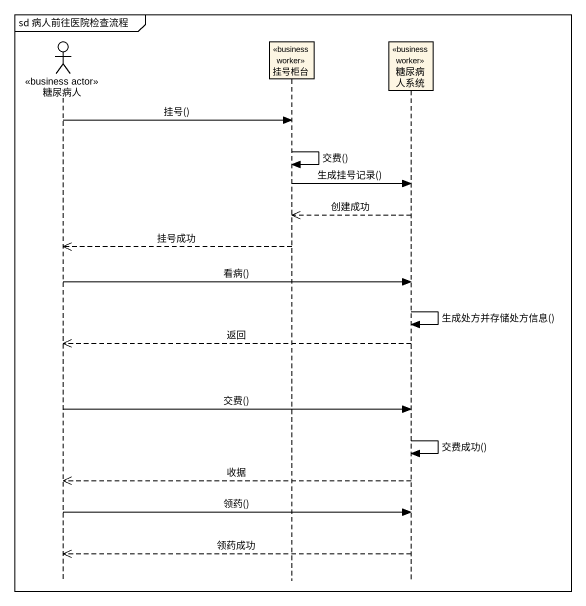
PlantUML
@startuml
mainframe sd 病人前往医院检查流程
hide footbox
actor 糖尿病人 <<business actor>>
participant 挂号柜台 <<business worker>>
participant 糖尿病人系统 <<business worker>>

糖尿病人 -> 挂号柜台 : 挂号()
挂号柜台 -> 挂号柜台 : 交费()
挂号柜台 -> 糖尿病人系统 : 生成挂号记录()
糖尿病人系统 -->> 挂号柜台 : 创建成功
挂号柜台 -->> 糖尿病人 : 挂号成功
糖尿病人 -> 糖尿病人系统 : 看病()
糖尿病人系统 -> 糖尿病人系统 : 生成处方并存储处方信息()
糖尿病人系统 -->> 糖尿病人 : 返回
糖尿病人 -> 糖尿病人系统 : 交费()
糖尿病人系统 -> 糖尿病人系统 : 交费成功()
糖尿病人系统 -->> 糖尿病人 : 收据
糖尿病人 -> 糖尿病人系统 : 领药()
糖尿病人系统 -->> 糖尿病人 : 领药成功
@enduml
